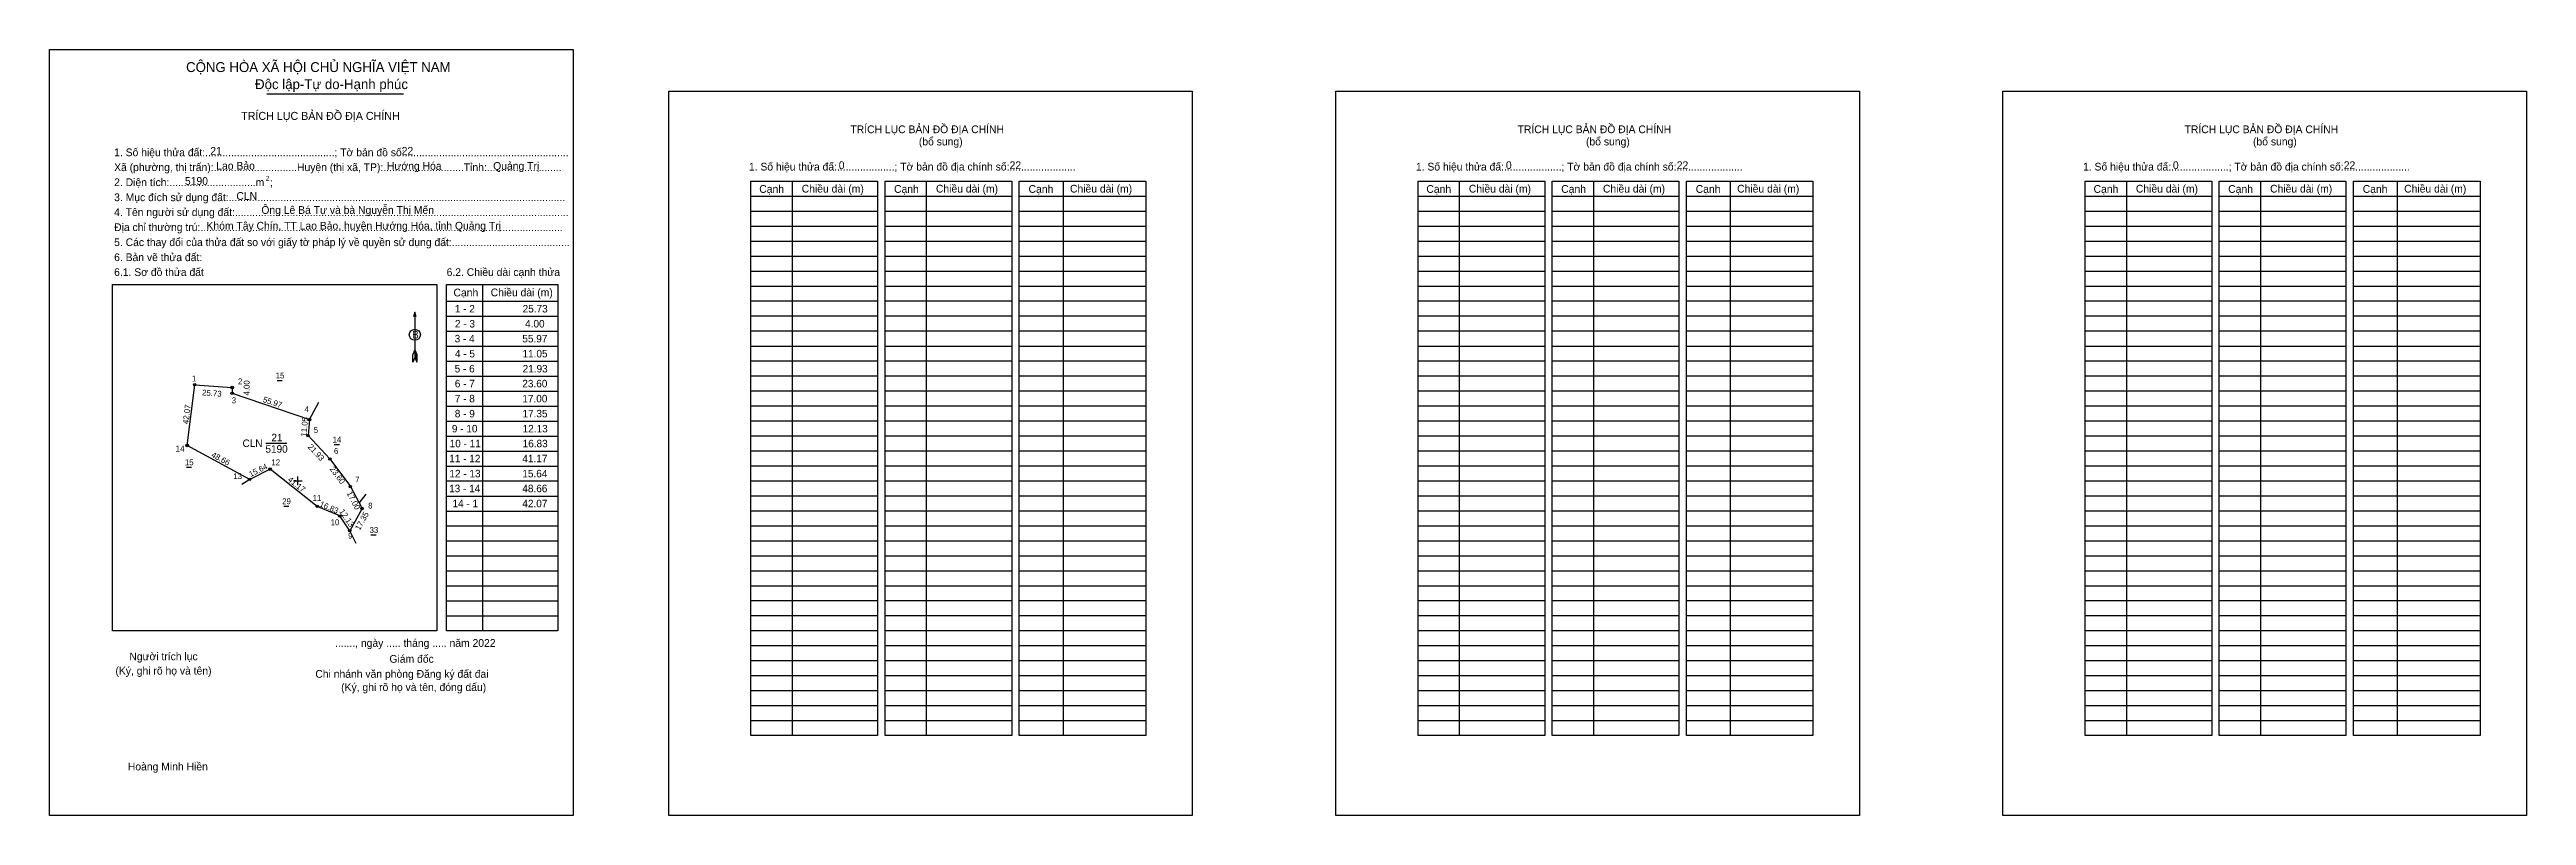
# Model space of a CAD drawing. Extents: x 536230 to 537928, y 1837471 to 1837996.
import ezdxf

# ---------------------------------------------------------------- set-up
doc = ezdxf.new("R2010")
doc.units = 0
for name, color, linetype in [('Level 1', 7, 'Continuous'), ('Level 10', 7, 'Continuous'), ('Level 11', 7, 'Continuous'), ('Level 12', 7, 'Continuous'), ('Level 13', 7, 'Continuous'), ('Level 2', 7, 'Continuous'), ('Level 27', 7, 'Continuous'), ('Level 36', 7, 'Continuous'), ('Level 49', 7, 'Continuous'), ('Level 52', 7, 'Continuous'), ('Level 6', 7, 'Continuous'), ('Level 63', 7, 'Continuous'), ('Level 7', 7, 'Continuous'), ('Level 9', 7, 'Continuous')]:
    doc.layers.add(name, color=color, linetype=linetype)

msp = doc.modelspace()

# ---------------------------------------------------------------- linework, layer by layer
at = {"layer": 'Level 1'}
for p, q in [((536229.8, 1837995.6), (536229.8, 1837995.6)), ((536654.3, 1837967), (536654.3, 1837967)), ((536710.6, 1837895.1), (536797.4, 1837895.1)), ((536738.9, 1837905.4), (536738.9, 1837525.4)), ((536802.6, 1837895.1), (536889.4, 1837895.1)), ((536830.8, 1837905.4), (536830.8, 1837525.4)), ((536894.5, 1837895.1), (536981.3, 1837895.1)), ((536924.5, 1837905.4), (536924.5, 1837525.4)), ((537167.9, 1837895.1), (537254.7, 1837895.1)), ((537196.1, 1837905.4), (537196.1, 1837525.4)), ((537259.8, 1837895.1), (537346.6, 1837895.1)), ((537288.1, 1837905.4), (537288.1, 1837525.4)), ((537351.8, 1837895.1), (537438.5, 1837895.1)), ((537381.7, 1837905.4), (537381.7, 1837525.4)), ((537625.2, 1837895.1), (537711.9, 1837895.1)), ((537653.4, 1837905.4), (537653.4, 1837525.4)), ((537717.1, 1837895.1), (537803.9, 1837895.1)), ((537745.3, 1837905.4), (537745.3, 1837525.4)), ((537809, 1837895.1), (537895.8, 1837895.1)), ((537839, 1837905.4), (537839, 1837525.4)), ((536710.6, 1837884.9), (536797.4, 1837884.9)), ((536802.6, 1837884.9), (536889.4, 1837884.9)), ((536894.5, 1837884.9), (536981.3, 1837884.9)), ((537167.9, 1837884.9), (537254.7, 1837884.9)), ((537259.8, 1837884.9), (537346.6, 1837884.9)), ((537351.8, 1837884.9), (537438.5, 1837884.9)), ((537625.2, 1837884.9), (537711.9, 1837884.9)), ((537717.1, 1837884.9), (537803.9, 1837884.9)), ((537809, 1837884.9), (537895.8, 1837884.9)), ((536710.6, 1837874.6), (536797.4, 1837874.6)), ((536710.6, 1837864.3), (536797.4, 1837864.3)), ((536802.6, 1837874.6), (536889.4, 1837874.6)), ((536802.6, 1837864.3), (536889.4, 1837864.3)), ((536894.5, 1837874.6), (536981.3, 1837874.6)), ((536894.5, 1837864.3), (536981.3, 1837864.3)), ((537167.9, 1837874.6), (537254.7, 1837874.6)), ((537167.9, 1837864.3), (537254.7, 1837864.3)), ((537259.8, 1837874.6), (537346.6, 1837874.6)), ((537259.8, 1837864.3), (537346.6, 1837864.3)), ((537351.8, 1837874.6), (537438.5, 1837874.6)), ((537351.8, 1837864.3), (537438.5, 1837864.3)), ((537625.2, 1837874.6), (537711.9, 1837874.6)), ((537625.2, 1837864.3), (537711.9, 1837864.3)), ((537717.1, 1837874.6), (537803.9, 1837874.6)), ((537717.1, 1837864.3), (537803.9, 1837864.3)), ((537809, 1837874.6), (537895.8, 1837874.6)), ((537809, 1837864.3), (537895.8, 1837864.3)), ((536710.6, 1837854.1), (536797.4, 1837854.1)), ((536710.6, 1837843.8), (536797.4, 1837843.8)), ((536802.6, 1837854.1), (536889.4, 1837854.1)), ((536802.6, 1837843.8), (536889.4, 1837843.8)), ((536894.5, 1837854.1), (536981.3, 1837854.1)), ((536894.5, 1837843.8), (536981.3, 1837843.8)), ((537167.9, 1837854.1), (537254.7, 1837854.1)), ((537167.9, 1837843.8), (537254.7, 1837843.8)), ((537259.8, 1837854.1), (537346.6, 1837854.1)), ((537259.8, 1837843.8), (537346.6, 1837843.8)), ((537351.8, 1837854.1), (537438.5, 1837854.1)), ((537351.8, 1837843.8), (537438.5, 1837843.8)), ((537625.2, 1837854.1), (537711.9, 1837854.1)), ((537625.2, 1837843.8), (537711.9, 1837843.8)), ((537717.1, 1837854.1), (537803.9, 1837854.1)), ((537717.1, 1837843.8), (537803.9, 1837843.8)), ((537809, 1837854.1), (537895.8, 1837854.1)), ((537809, 1837843.8), (537895.8, 1837843.8)), ((536273, 1837834.6), (536273, 1837834.6)), ((536526.7, 1837834.6), (536526.7, 1837597.2)), ((536710.6, 1837833.5), (536797.4, 1837833.5)), ((536802.6, 1837833.5), (536889.4, 1837833.5)), ((536894.5, 1837833.5), (536981.3, 1837833.5)), ((537167.9, 1837833.5), (537254.7, 1837833.5)), ((537259.8, 1837833.5), (537346.6, 1837833.5)), ((537351.8, 1837833.5), (537438.5, 1837833.5)), ((537625.2, 1837833.5), (537711.9, 1837833.5)), ((537717.1, 1837833.5), (537803.9, 1837833.5)), ((537809, 1837833.5), (537895.8, 1837833.5)), ((536480.2, 1837815.6), (536480.2, 1837784.6)), ((536502, 1837823.1), (536578.2, 1837823.1)), ((536502, 1837812.8), (536578.2, 1837812.8)), ((536710.6, 1837823.3), (536797.4, 1837823.3)), ((536710.6, 1837813), (536797.4, 1837813)), ((536802.6, 1837823.3), (536889.4, 1837823.3)), ((536802.6, 1837813), (536889.4, 1837813)), ((536894.5, 1837823.3), (536981.3, 1837823.3)), ((536894.5, 1837813), (536981.3, 1837813)), ((537167.9, 1837823.3), (537254.7, 1837823.3)), ((537167.9, 1837813), (537254.7, 1837813)), ((537259.8, 1837823.3), (537346.6, 1837823.3)), ((537259.8, 1837813), (537346.6, 1837813)), ((537351.8, 1837823.3), (537438.5, 1837823.3)), ((537351.8, 1837813), (537438.5, 1837813)), ((537625.2, 1837823.3), (537711.9, 1837823.3)), ((537625.2, 1837813), (537711.9, 1837813)), ((537717.1, 1837823.3), (537803.9, 1837823.3)), ((537717.1, 1837813), (537803.9, 1837813)), ((537809, 1837823.3), (537895.8, 1837823.3)), ((537809, 1837813), (537895.8, 1837813)), ((536502, 1837802.6), (536578.2, 1837802.6)), ((536502, 1837792.3), (536578.2, 1837792.3)), ((536710.6, 1837802.7), (536797.4, 1837802.7)), ((536710.6, 1837792.4), (536797.4, 1837792.4)), ((536802.6, 1837802.7), (536889.4, 1837802.7)), ((536802.6, 1837792.4), (536889.4, 1837792.4)), ((536894.5, 1837802.7), (536981.3, 1837802.7)), ((536894.5, 1837792.4), (536981.3, 1837792.4)), ((537167.9, 1837802.7), (537254.7, 1837802.7)), ((537167.9, 1837792.4), (537254.7, 1837792.4)), ((537259.8, 1837802.7), (537346.6, 1837802.7)), ((537259.8, 1837792.4), (537346.6, 1837792.4)), ((537351.8, 1837802.7), (537438.5, 1837802.7)), ((537351.8, 1837792.4), (537438.5, 1837792.4)), ((537625.2, 1837802.7), (537711.9, 1837802.7)), ((537625.2, 1837792.4), (537711.9, 1837792.4)), ((537717.1, 1837802.7), (537803.9, 1837802.7)), ((537717.1, 1837792.4), (537803.9, 1837792.4)), ((537809, 1837802.7), (537895.8, 1837802.7)), ((537809, 1837792.4), (537895.8, 1837792.4)), ((536480.2, 1837789.7), (536478.9, 1837786.5)), ((536478.9, 1837781.4), (536478.9, 1837786.5)), ((536480.2, 1837784.6), (536478.9, 1837781.4)), ((536480.2, 1837789.7), (536481.5, 1837786.5)), ((536480.2, 1837789.3), (536481.5, 1837786.1)), ((536480.2, 1837788.8), (536481.5, 1837785.6)), ((536480.2, 1837788.4), (536481.6, 1837785.2)), ((536480.2, 1837787.9), (536481.6, 1837784.7)), ((536480.2, 1837787.5), (536481.6, 1837784.2)), ((536480.2, 1837787), (536481.6, 1837783.8)), ((536480.2, 1837786.6), (536481.6, 1837783.3)), ((536480.2, 1837786.1), (536481.6, 1837782.9)), ((536480.2, 1837785.7), (536481.6, 1837782.4)), ((536480.2, 1837785.2), (536481.6, 1837782)), ((536480.2, 1837784.6), (536481.6, 1837781.4)), ((536481.6, 1837781.4), (536481.5, 1837786.5)), ((536502, 1837782), (536578.2, 1837782)), ((536710.6, 1837782.2), (536797.4, 1837782.2)), ((536802.6, 1837782.2), (536889.4, 1837782.2)), ((536894.5, 1837782.2), (536981.3, 1837782.2)), ((537167.9, 1837782.2), (537254.7, 1837782.2)), ((537259.8, 1837782.2), (537346.6, 1837782.2)), ((537351.8, 1837782.2), (537438.5, 1837782.2)), ((537625.2, 1837782.2), (537711.9, 1837782.2)), ((537717.1, 1837782.2), (537803.9, 1837782.2)), ((537809, 1837782.2), (537895.8, 1837782.2)), ((536502, 1837771.8), (536578.2, 1837771.8)), ((536502, 1837761.5), (536578.2, 1837761.5)), ((536710.6, 1837771.9), (536797.4, 1837771.9)), ((536710.6, 1837761.6), (536797.4, 1837761.6)), ((536802.6, 1837771.9), (536889.4, 1837771.9)), ((536802.6, 1837761.6), (536889.4, 1837761.6)), ((536894.5, 1837771.9), (536981.3, 1837771.9)), ((536894.5, 1837761.6), (536981.3, 1837761.6)), ((537167.9, 1837771.9), (537254.7, 1837771.9)), ((537167.9, 1837761.6), (537254.7, 1837761.6)), ((537259.8, 1837771.9), (537346.6, 1837771.9)), ((537259.8, 1837761.6), (537346.6, 1837761.6)), ((537351.8, 1837771.9), (537438.5, 1837771.9)), ((537351.8, 1837761.6), (537438.5, 1837761.6)), ((537625.2, 1837771.9), (537711.9, 1837771.9)), ((537625.2, 1837761.6), (537711.9, 1837761.6)), ((537717.1, 1837771.9), (537803.9, 1837771.9)), ((537717.1, 1837761.6), (537803.9, 1837761.6)), ((537809, 1837771.9), (537895.8, 1837771.9)), ((537809, 1837761.6), (537895.8, 1837761.6)), ((536502, 1837751.2), (536578.2, 1837751.2)), ((536502, 1837740.9), (536578.2, 1837740.9)), ((536710.6, 1837751.4), (536797.4, 1837751.4)), ((536710.6, 1837741.1), (536797.4, 1837741.1)), ((536802.6, 1837751.4), (536889.4, 1837751.4)), ((536802.6, 1837741.1), (536889.4, 1837741.1)), ((536894.5, 1837751.4), (536981.3, 1837751.4)), ((536894.5, 1837741.1), (536981.3, 1837741.1)), ((537167.9, 1837751.4), (537254.7, 1837751.4)), ((537167.9, 1837741.1), (537254.7, 1837741.1)), ((537259.8, 1837751.4), (537346.6, 1837751.4)), ((537259.8, 1837741.1), (537346.6, 1837741.1)), ((537351.8, 1837751.4), (537438.5, 1837751.4)), ((537351.8, 1837741.1), (537438.5, 1837741.1)), ((537625.2, 1837751.4), (537711.9, 1837751.4)), ((537625.2, 1837741.1), (537711.9, 1837741.1)), ((537717.1, 1837751.4), (537803.9, 1837751.4)), ((537717.1, 1837741.1), (537803.9, 1837741.1)), ((537809, 1837751.4), (537895.8, 1837751.4)), ((537809, 1837741.1), (537895.8, 1837741.1)), ((536502, 1837730.7), (536578.2, 1837730.7)), ((536710.6, 1837730.8), (536797.4, 1837730.8)), ((536802.6, 1837730.8), (536889.4, 1837730.8)), ((536894.5, 1837730.8), (536981.3, 1837730.8)), ((537167.9, 1837730.8), (537254.7, 1837730.8)), ((537259.8, 1837730.8), (537346.6, 1837730.8)), ((537351.8, 1837730.8), (537438.5, 1837730.8)), ((537625.2, 1837730.8), (537711.9, 1837730.8)), ((537717.1, 1837730.8), (537803.9, 1837730.8)), ((537809, 1837730.8), (537895.8, 1837730.8)), ((536502, 1837720.4), (536578.2, 1837720.4)), ((536502, 1837710.1), (536578.2, 1837710.1)), ((536710.6, 1837720.6), (536797.4, 1837720.6)), ((536710.6, 1837710.3), (536797.4, 1837710.3)), ((536802.6, 1837720.6), (536889.4, 1837720.6)), ((536802.6, 1837710.3), (536889.4, 1837710.3)), ((536894.5, 1837720.6), (536981.3, 1837720.6)), ((536894.5, 1837710.3), (536981.3, 1837710.3)), ((537167.9, 1837720.6), (537254.7, 1837720.6)), ((537167.9, 1837710.3), (537254.7, 1837710.3)), ((537259.8, 1837720.6), (537346.6, 1837720.6)), ((537259.8, 1837710.3), (537346.6, 1837710.3)), ((537351.8, 1837720.6), (537438.5, 1837720.6)), ((537351.8, 1837710.3), (537438.5, 1837710.3)), ((537625.2, 1837720.6), (537711.9, 1837720.6)), ((537625.2, 1837710.3), (537711.9, 1837710.3)), ((537717.1, 1837720.6), (537803.9, 1837720.6)), ((537717.1, 1837710.3), (537803.9, 1837710.3)), ((537809, 1837720.6), (537895.8, 1837720.6)), ((537809, 1837710.3), (537895.8, 1837710.3)), ((536502, 1837699.9), (536578.2, 1837699.9)), ((536502, 1837689.6), (536578.2, 1837689.6)), ((536710.6, 1837700), (536797.4, 1837700)), ((536710.6, 1837689.8), (536797.4, 1837689.8)), ((536802.6, 1837700), (536889.4, 1837700)), ((536802.6, 1837689.8), (536889.4, 1837689.8)), ((536894.5, 1837700), (536981.3, 1837700)), ((536894.5, 1837689.8), (536981.3, 1837689.8)), ((537167.9, 1837700), (537254.7, 1837700)), ((537167.9, 1837689.8), (537254.7, 1837689.8)), ((537259.8, 1837700), (537346.6, 1837700)), ((537259.8, 1837689.8), (537346.6, 1837689.8)), ((537351.8, 1837700), (537438.5, 1837700)), ((537351.8, 1837689.8), (537438.5, 1837689.8)), ((537625.2, 1837700), (537711.9, 1837700)), ((537625.2, 1837689.8), (537711.9, 1837689.8)), ((537717.1, 1837700), (537803.9, 1837700)), ((537717.1, 1837689.8), (537803.9, 1837689.8)), ((537809, 1837700), (537895.8, 1837700)), ((537809, 1837689.8), (537895.8, 1837689.8)), ((536502, 1837679.3), (536578.2, 1837679.3)), ((536710.6, 1837679.5), (536797.4, 1837679.5)), ((536802.6, 1837679.5), (536889.4, 1837679.5)), ((536894.5, 1837679.5), (536981.3, 1837679.5)), ((537167.9, 1837679.5), (537254.7, 1837679.5)), ((537259.8, 1837679.5), (537346.6, 1837679.5)), ((537351.8, 1837679.5), (537438.5, 1837679.5)), ((537625.2, 1837679.5), (537711.9, 1837679.5)), ((537717.1, 1837679.5), (537803.9, 1837679.5)), ((537809, 1837679.5), (537895.8, 1837679.5)), ((536502, 1837669.1), (536578.2, 1837669.1)), ((536502, 1837658.8), (536578.2, 1837658.8)), ((536710.6, 1837669.2), (536797.4, 1837669.2)), ((536710.6, 1837658.9), (536797.4, 1837658.9)), ((536802.6, 1837669.2), (536889.4, 1837669.2)), ((536802.6, 1837658.9), (536889.4, 1837658.9)), ((536894.5, 1837669.2), (536981.3, 1837669.2)), ((536894.5, 1837658.9), (536981.3, 1837658.9)), ((537167.9, 1837669.2), (537254.7, 1837669.2)), ((537167.9, 1837658.9), (537254.7, 1837658.9)), ((537259.8, 1837669.2), (537346.6, 1837669.2)), ((537259.8, 1837658.9), (537346.6, 1837658.9)), ((537351.8, 1837669.2), (537438.5, 1837669.2)), ((537351.8, 1837658.9), (537438.5, 1837658.9)), ((537625.2, 1837669.2), (537711.9, 1837669.2)), ((537625.2, 1837658.9), (537711.9, 1837658.9)), ((537717.1, 1837669.2), (537803.9, 1837669.2)), ((537717.1, 1837658.9), (537803.9, 1837658.9)), ((537809, 1837669.2), (537895.8, 1837669.2)), ((537809, 1837658.9), (537895.8, 1837658.9)), ((536502, 1837648.5), (536578.2, 1837648.5)), ((536710.6, 1837648.7), (536797.4, 1837648.7)), ((536802.6, 1837648.7), (536889.4, 1837648.7)), ((536894.5, 1837648.7), (536981.3, 1837648.7)), ((537167.9, 1837648.7), (537254.7, 1837648.7)), ((537259.8, 1837648.7), (537346.6, 1837648.7)), ((537351.8, 1837648.7), (537438.5, 1837648.7)), ((537625.2, 1837648.7), (537711.9, 1837648.7)), ((537717.1, 1837648.7), (537803.9, 1837648.7)), ((537809, 1837648.7), (537895.8, 1837648.7)), ((536502, 1837638.3), (536578.2, 1837638.3)), ((536502, 1837628), (536578.2, 1837628)), ((536710.6, 1837638.4), (536797.4, 1837638.4)), ((536710.6, 1837628.1), (536797.4, 1837628.1)), ((536802.6, 1837638.4), (536889.4, 1837638.4)), ((536802.6, 1837628.1), (536889.4, 1837628.1)), ((536894.5, 1837638.4), (536981.3, 1837638.4)), ((536894.5, 1837628.1), (536981.3, 1837628.1)), ((537167.9, 1837638.4), (537254.7, 1837638.4)), ((537167.9, 1837628.1), (537254.7, 1837628.1)), ((537259.8, 1837638.4), (537346.6, 1837638.4)), ((537259.8, 1837628.1), (537346.6, 1837628.1)), ((537351.8, 1837638.4), (537438.5, 1837638.4)), ((537351.8, 1837628.1), (537438.5, 1837628.1)), ((537625.2, 1837638.4), (537711.9, 1837638.4)), ((537625.2, 1837628.1), (537711.9, 1837628.1)), ((537717.1, 1837638.4), (537803.9, 1837638.4)), ((537717.1, 1837628.1), (537803.9, 1837628.1)), ((537809, 1837638.4), (537895.8, 1837638.4)), ((537809, 1837628.1), (537895.8, 1837628.1)), ((536502, 1837617.7), (536578.2, 1837617.7)), ((536502, 1837607.4), (536578.2, 1837607.4)), ((536710.6, 1837617.9), (536797.4, 1837617.9)), ((536710.6, 1837607.6), (536797.4, 1837607.6)), ((536802.6, 1837617.9), (536889.4, 1837617.9)), ((536802.6, 1837607.6), (536889.4, 1837607.6)), ((536894.5, 1837617.9), (536981.3, 1837617.9)), ((536894.5, 1837607.6), (536981.3, 1837607.6)), ((537167.9, 1837617.9), (537254.7, 1837617.9)), ((537167.9, 1837607.6), (537254.7, 1837607.6)), ((537259.8, 1837617.9), (537346.6, 1837617.9)), ((537259.8, 1837607.6), (537346.6, 1837607.6)), ((537351.8, 1837617.9), (537438.5, 1837617.9)), ((537351.8, 1837607.6), (537438.5, 1837607.6)), ((537625.2, 1837617.9), (537711.9, 1837617.9)), ((537625.2, 1837607.6), (537711.9, 1837607.6)), ((537717.1, 1837617.9), (537803.9, 1837617.9)), ((537717.1, 1837607.6), (537803.9, 1837607.6)), ((537809, 1837617.9), (537895.8, 1837617.9)), ((537809, 1837607.6), (537895.8, 1837607.6)), ((536495.2, 1837597.2), (536495.2, 1837597.2)), ((536710.6, 1837597.3), (536797.4, 1837597.3)), ((536802.6, 1837597.3), (536889.4, 1837597.3)), ((536894.5, 1837597.3), (536981.3, 1837597.3)), ((537167.9, 1837597.3), (537254.7, 1837597.3)), ((537259.8, 1837597.3), (537346.6, 1837597.3)), ((537351.8, 1837597.3), (537438.5, 1837597.3)), ((537625.2, 1837597.3), (537711.9, 1837597.3)), ((537717.1, 1837597.3), (537803.9, 1837597.3)), ((537809, 1837597.3), (537895.8, 1837597.3)), ((536710.6, 1837587.1), (536797.4, 1837587.1)), ((536710.6, 1837576.8), (536797.4, 1837576.8)), ((536802.6, 1837587.1), (536889.4, 1837587.1)), ((536802.6, 1837576.8), (536889.4, 1837576.8)), ((536894.5, 1837587.1), (536981.3, 1837587.1)), ((536894.5, 1837576.8), (536981.3, 1837576.8)), ((537167.9, 1837587.1), (537254.7, 1837587.1)), ((537167.9, 1837576.8), (537254.7, 1837576.8)), ((537259.8, 1837587.1), (537346.6, 1837587.1)), ((537259.8, 1837576.8), (537346.6, 1837576.8)), ((537351.8, 1837587.1), (537438.5, 1837587.1)), ((537351.8, 1837576.8), (537438.5, 1837576.8)), ((537625.2, 1837587.1), (537711.9, 1837587.1)), ((537625.2, 1837576.8), (537711.9, 1837576.8)), ((537717.1, 1837587.1), (537803.9, 1837587.1)), ((537717.1, 1837576.8), (537803.9, 1837576.8)), ((537809, 1837587.1), (537895.8, 1837587.1)), ((537809, 1837576.8), (537895.8, 1837576.8)), ((536710.6, 1837566.5), (536797.4, 1837566.5)), ((536710.6, 1837556.3), (536797.4, 1837556.3)), ((536802.6, 1837566.5), (536889.4, 1837566.5)), ((536802.6, 1837556.3), (536889.4, 1837556.3)), ((536894.5, 1837566.5), (536981.3, 1837566.5)), ((536894.5, 1837556.3), (536981.3, 1837556.3)), ((537167.9, 1837566.5), (537254.7, 1837566.5)), ((537167.9, 1837556.3), (537254.7, 1837556.3)), ((537259.8, 1837566.5), (537346.6, 1837566.5)), ((537259.8, 1837556.3), (537346.6, 1837556.3)), ((537351.8, 1837566.5), (537438.5, 1837566.5)), ((537351.8, 1837556.3), (537438.5, 1837556.3)), ((537625.2, 1837566.5), (537711.9, 1837566.5)), ((537625.2, 1837556.3), (537711.9, 1837556.3)), ((537717.1, 1837566.5), (537803.9, 1837566.5)), ((537717.1, 1837556.3), (537803.9, 1837556.3)), ((537809, 1837566.5), (537895.8, 1837566.5)), ((537809, 1837556.3), (537895.8, 1837556.3)), ((536710.6, 1837546), (536797.4, 1837546)), ((536802.6, 1837546), (536889.4, 1837546)), ((536894.5, 1837546), (536981.3, 1837546)), ((537167.9, 1837546), (537254.7, 1837546)), ((537259.8, 1837546), (537346.6, 1837546)), ((537351.8, 1837546), (537438.5, 1837546)), ((537625.2, 1837546), (537711.9, 1837546)), ((537717.1, 1837546), (537803.9, 1837546)), ((537809, 1837546), (537895.8, 1837546)), ((536710.6, 1837535.7), (536797.4, 1837535.7)), ((536802.6, 1837535.7), (536889.4, 1837535.7)), ((536894.5, 1837535.7), (536981.3, 1837535.7)), ((537167.9, 1837535.7), (537254.7, 1837535.7)), ((537259.8, 1837535.7), (537346.6, 1837535.7)), ((537351.8, 1837535.7), (537438.5, 1837535.7)), ((537625.2, 1837535.7), (537711.9, 1837535.7)), ((537717.1, 1837535.7), (537803.9, 1837535.7)), ((537809, 1837535.7), (537895.8, 1837535.7)), ((536588.7, 1837470.6), (536588.7, 1837470.6)), ((537013.1, 1837470.6), (537013.1, 1837470.6))]:
    msp.add_line(p, q, dxfattribs=at)
for points in [[(536710.6, 1837905.4), (536797.4, 1837905.4), (536797.4, 1837525.4), (536710.6, 1837525.4)], [(536802.6, 1837905.4), (536889.4, 1837905.4), (536889.4, 1837525.4), (536802.6, 1837525.4)], [(536894.5, 1837905.4), (536981.3, 1837905.4), (536981.3, 1837525.4), (536894.5, 1837525.4)], [(537167.9, 1837905.4), (537254.7, 1837905.4), (537254.7, 1837525.4), (537167.9, 1837525.4)], [(537259.8, 1837905.4), (537346.6, 1837905.4), (537346.6, 1837525.4), (537259.8, 1837525.4)], [(537351.8, 1837905.4), (537438.5, 1837905.4), (537438.5, 1837525.4), (537351.8, 1837525.4)], [(537625.2, 1837905.4), (537711.9, 1837905.4), (537711.9, 1837525.4), (537625.2, 1837525.4)], [(537717.1, 1837905.4), (537803.9, 1837905.4), (537803.9, 1837525.4), (537717.1, 1837525.4)], [(537809, 1837905.4), (537895.8, 1837905.4), (537895.8, 1837525.4), (537809, 1837525.4)], [(536273, 1837834.6), (536495.2, 1837834.6), (536495.2, 1837597.2), (536273, 1837597.2)], [(536502, 1837834.6), (536578.2, 1837834.6), (536578.2, 1837597.2), (536502, 1837597.2)]]:
    msp.add_lwpolyline(points, close=True, dxfattribs=at)
msp.add_lwpolyline([(536481.1, 1837812.3), (536480.2, 1837815.6), (536479.3, 1837812.3)], dxfattribs=at)
msp.add_circle((536480.2, 1837800.1), 3.79, dxfattribs=at)
at = {"layer": 'Level 10'}
msp.add_lwpolyline([(536329.3, 1837765.9), (536355, 1837764), (536355, 1837760), (536408, 1837742), (536407, 1837731), (536422, 1837715), (536436, 1837696), (536444, 1837681), (536435.6, 1837665.8), (536428.8, 1837675.9), (536413.3, 1837682.5), (536381, 1837708), (536367, 1837701), (536324.2, 1837724.2)], close=True, dxfattribs=at)
at = {"layer": 'Level 11'}
for centre in [(536329.3, 1837765.9), (536329.3, 1837765.9), (536355, 1837764), (536355, 1837760), (536408, 1837742), (536324.2, 1837724.2), (536407, 1837731), (536381, 1837708), (536422, 1837715), (536367, 1837701), (536436, 1837696), (536413.3, 1837682.5), (536428.8, 1837675.9), (536444, 1837681), (536435.6, 1837665.8)]:
    msp.add_circle(centre, 0.856, dxfattribs=at)
at = {"layer": 'Level 12'}
for p, q in [((536367, 1837701), (536361.6, 1837697.5)), ((536442.1, 1837684.6), (536446.9, 1837690.9)), ((536440, 1837657), (536435.6, 1837665.8))]:
    msp.add_line(p, q, dxfattribs=at)
at = {"layer": 'Level 13'}
msp.add_line((536378.7, 1837965.3), (536472.4, 1837965.3), dxfattribs=at)
at = {"layer": 'Level 2'}
for points in [[(536229.8, 1837995.6), (536588.7, 1837995.6), (536588.7, 1837470.6), (536229.8, 1837470.6)], [(536654.3, 1837967), (537013.1, 1837967), (537013.1, 1837470.6), (536654.3, 1837470.6)], [(537111.5, 1837967), (537470.4, 1837967), (537470.4, 1837470.6), (537111.5, 1837470.6)], [(537568.8, 1837967), (537927.6, 1837967), (537927.6, 1837470.6), (537568.8, 1837470.6)]]:
    msp.add_lwpolyline(points, close=True, dxfattribs=at)
at = {"layer": 'Level 27'}
msp.add_line((536408, 1837742), (536414.5, 1837754), dxfattribs=at)
at = {"layer": 'Level 63'}
for points in [[(536397, 1837700), (536403, 1837700)], [(536400, 1837697), (536400, 1837703)]]:
    msp.add_lwpolyline(points, dxfattribs=at)
at = {"layer": 'Level 7'}
msp.add_line((536450.1, 1837662.9), (536453.6, 1837662.9), dxfattribs=at)
at = {"layer": 'Level 9'}
for p, q in [((536385.8, 1837768.8), (536389.3, 1837768.8)), ((536378.1, 1837725.8), (536392.4, 1837725.8)), ((536424.9, 1837724.8), (536428.5, 1837724.8)), ((536323.6, 1837709.3), (536327.2, 1837709.3)), ((536390.4, 1837682.7), (536393.9, 1837682.7))]:
    msp.add_line(p, q, dxfattribs=at)

# ---------------------------------------------------------------- texts
at = {"layer": 'Level 1'}
for s, height, p in [('TRÍCH LỤC BẢN ĐỒ ĐỊA CHÍNH', 5.477, (536361.2, 1837947.4)), ('TRÍCH LỤC BẢN ĐỒ ĐỊA CHÍNH', 5.306, (536778.8, 1837938.3)), ('TRÍCH LỤC BẢN ĐỒ ĐỊA CHÍNH', 5.306, (537236.1, 1837938.3)), ('TRÍCH LỤC BẢN ĐỒ ĐỊA CHÍNH', 5.306, (537693.3, 1837938.3)), ('1. Số hiệu thửa đất:.............................................; Tờ bản đồ số:.........................................................', 5.3059, (536274.1, 1837922.5)), ('(bổ sung)', 5.31, (536825.7, 1837929.9)), ('(bổ sung)', 5.31, (537283, 1837929.9)), ('(bổ sung)', 5.31, (537740.2, 1837929.9)), ('Xã (phường, thị trấn):.............................Huyện (thị xã, TP):............................Tỉnh:..........................', 5.3059, (536274.1, 1837912.3)), ('1. Số hiệu thửa đấ:....................; Tờ bản đồ địa chính số:.......................', 5.306, (536709.2, 1837912.7)), ('1. Số hiệu thửa đấ:....................; Tờ bản đồ địa chính số:.......................', 5.306, (537166.4, 1837912.7)), ('1. Số hiệu thửa đấ:....................; Tờ bản đồ địa chính số:.......................', 5.306, (537623.7, 1837912.7)), ('3. Mục đích sử dụng đất:.....................................................................................................................', 5.3059, (536274.1, 1837891.7)), ('2. Diện tích:..............................m  ;', 5.306, (536274.1, 1837902)), ('2', 3.42, (536378, 1837905.6)), ('Cạnh', 5.31, (536716.3, 1837897.4)), ('Chiều dài (m)', 5.306, (536745.4, 1837897.6)), ('Cạnh', 5.31, (536808.7, 1837897.4)), ('Chiều dài (m)', 5.306, (536837.4, 1837897.6)), ('Cạnh', 5.31, (536900.9, 1837897.4)), ('Chiều dài (m)', 5.306, (536929.3, 1837897.6)), ('Cạnh', 5.31, (537173.6, 1837897.4)), ('Chiều dài (m)', 5.306, (537202.7, 1837897.6)), ('Cạnh', 5.31, (537266, 1837897.4)), ('Chiều dài (m)', 5.306, (537294.6, 1837897.6)), ('Cạnh', 5.31, (537358.2, 1837897.4)), ('Chiều dài (m)', 5.306, (537386.6, 1837897.6)), ('Cạnh', 5.31, (537630.9, 1837897.4)), ('Chiều dài (m)', 5.306, (537659.9, 1837897.6)), ('Cạnh', 5.31, (537723.2, 1837897.4)), ('Chiều dài (m)', 5.306, (537751.9, 1837897.6)), ('Cạnh', 5.31, (537815.4, 1837897.4)), ('Chiều dài (m)', 5.306, (537843.8, 1837897.6)), ('Địa chỉ thường trú:..............................................................................................................................', 5.3059, (536274.1, 1837871.2)), ('4. Tên người sử dụng đất:....................................................................................................................', 5.3059, (536274.1, 1837881.5)), ('5. Các thay đổi của thửa đất so với giấy tờ pháp lý về quyền sử dụng đất:.........................................', 5.3059, (536274.1, 1837860.9)), ('6. Bản vẽ thửa đất:', 5.306, (536274.1, 1837850.6)), ('6.1. Sơ đồ thửa đất', 5.306, (536274.1, 1837840.4)), ('6.2. Chiều dài cạnh thửa', 5.306, (536502, 1837840.4)), ('Cạnh', 5.31, (536506.7, 1837826.4)), ('Chiều dài (m)', 5.306, (536532.2, 1837826.5)), ('B', 5.13, (536478.3, 1837797.6)), ('......., ngày ..... tháng ..... năm 2022', 5.306, (536425.5, 1837586.2)), ('(Ký, ghi rõ họ và tên)', 5.306, (536275, 1837567.2)), ('Người trích lục', 5.306, (536284.5, 1837577)), ('Chi nhánh văn phòng Đăng ký đất đai', 5.306, (536412, 1837565)), ('Giám đốc', 5.31, (536462.8, 1837575.3)), ('(Ký, ghi rõ họ và tên, đóng dấu)', 5.306, (536429.7, 1837555.9)), ('Hoàng Minh Hiền', 5.306, (536283.5, 1837501.5))]:
    msp.add_text(s, height=height, dxfattribs=at).set_placement(p)
at = {"layer": 'Level 13'}
for s, height, p in [('CỘNG HÒA XÃ HỘI CHỦ NGHĨA VIỆT NAM', 6.778, (536323.4, 1837980.2)), ('Độc lập-Tự do-Hạnh phúc', 6.778, (536370.7, 1837968.5)), ('CLN', 5.13, (536362.1, 1837723.2)), ('5190', 5.13, (536377.8, 1837719.3)), ('21', 5.13, (536381.9, 1837727.1))]:
    msp.add_text(s, height=height, dxfattribs=at).set_placement(p)
at = {"layer": 'Level 36'}
for s, p in [('15', (536384.8, 1837770.2)), ('14', (536423.8, 1837726.2)), ('15', (536322.6, 1837710.7)), ('29', (536389.3, 1837684))]:
    msp.add_text(s, height=4, dxfattribs=at).set_placement(p)
at = {"layer": 'Level 49'}
for s, rotation, p in [('25.73', 355.7653, (536334.3, 1837758.6)), ('4.00', 90, (536366.9, 1837758.5)), ('55.97', 341.2413, (536375.7, 1837754.1)), ('42.07', 82.9814, (536325, 1837738.7)), ('11.05', 84.8056, (536405.9, 1837730.2)), ('21.93', 313.1524, (536406.5, 1837723)), ('48.66', 331.5916, (536340.3, 1837716.6)), ('15.64', 26.5814, (536367.7, 1837702.5)), ('23.60', 306.3844, (536421.6, 1837708.1)), ('41.17', 321.7162, (536392.7, 1837700.1)), ('17.00', 298.1022, (536433.3, 1837691.5)), ('16.83', 336.9087, (536414.5, 1837682.6)), ('12.13', 304.0438, (536428.2, 1837679)), ('17.35', 60.9229, (536442.4, 1837665.7))]:
    msp.add_text(s, height=4, rotation=rotation, dxfattribs=at).set_placement(p)
at = {"layer": 'Level 52'}
for s, p in [('1 - 2', (536507.6, 1837815.4)), ('2 - 3', (536507.7, 1837805.1)), ('25.73', (536554.1, 1837815.4)), ('4.00', (536555.8, 1837805.1)), ('3 - 4', (536507.5, 1837794.9)), ('55.97', (536553.9, 1837794.9)), ('4 - 5', (536507.7, 1837784.6)), ('5 - 6', (536507.5, 1837774.3)), ('21.93', (536554.1, 1837774.3)), ('11.05', (536554, 1837784.6)), ('6 - 7', (536507.6, 1837764.1)), ('7 - 8', (536507.6, 1837753.8)), ('23.60', (536553.9, 1837764.1)), ('17.00', (536553.9, 1837753.8)), ('8 - 9', (536507.6, 1837743.5)), ('17.35', (536554, 1837743.5)), ('10 - 11', (536504.1, 1837723)), ('9 - 10', (536505.6, 1837733.2)), ('12.13', (536554.1, 1837733.2)), ('16.83', (536554.1, 1837723)), ('11 - 12', (536503.8, 1837712.7)), ('12 - 13', (536503.9, 1837702.4)), ('41.17', (536553.9, 1837712.7)), ('15.64', (536553.9, 1837702.4)), ('13 - 14', (536503.7, 1837692.2)), ('48.66', (536553.9, 1837692.2)), ('14 - 1', (536506, 1837681.9)), ('42.07', (536553.9, 1837681.9))]:
    msp.add_text(s, height=5.13, dxfattribs=at).set_placement(p)
at = {"layer": 'Level 6'}
for s, height, p in [('21', 5.31, (536340, 1837923.5)), ('22', 5.31, (536471.2, 1837923.5)), ('Lao Bảo', 5.31, (536344.1, 1837913.3)), ('Hướng Hóa', 5.31, (536461.1, 1837913.2)), ('Quảng Trị', 5.31, (536533.9, 1837913.2)), ('0', 5.31, (536770.8, 1837913.7)), ('22', 5.31, (536887.9, 1837913.7)), ('0', 5.31, (537228.1, 1837913.7)), ('22', 5.31, (537345.2, 1837913.7)), ('0', 5.31, (537685.3, 1837913.7)), ('22', 5.31, (537802.4, 1837913.7)), ('5190', 5.31, (536322.6, 1837902.9)), ('CLN', 5.31, (536357.9, 1837892.6)), ('Khóm Tây Chín, TT Lao Bảo, huyện Hướng Hóa, tỉnh Quảng Trị', 5.306, (536337.4, 1837872.2)), ('Ông Lê Bá Tự và bà Nguyễn Thị Mến', 5.306, (536375, 1837883))]:
    msp.add_text(s, height=height, dxfattribs=at).set_placement(p)
at = {"layer": 'Level 7'}
msp.add_text('33', height=4, dxfattribs=at).set_placement((536449.2, 1837664.3))
at = {"layer": 'Level 9'}
for s, height, p in [('1', 4, (536327.4, 1837768.1)), ('2', 4, (536359, 1837766.2)), ('3', 4, (536354.7, 1837753.2)), ('4', 4, (536404.6, 1837747.1)), ('14', 4.28, (536316.1, 1837719.9)), ('5', 4, (536410.9, 1837732.8)), ('12', 4, (536381.9, 1837710.7)), ('6', 4, (536424.8, 1837718.5)), ('13', 4, (536355.8, 1837701.2)), ('11', 4, (536410.1, 1837686.2)), ('7', 4, (536439.3, 1837698.9)), ('10', 4, (536422.5, 1837669.6)), ('8', 4, (536448.2, 1837681)), ('9', 4, (536434.5, 1837660.4))]:
    msp.add_text(s, height=height, dxfattribs=at).set_placement(p)

doc.saveas('drawing.dxf')
